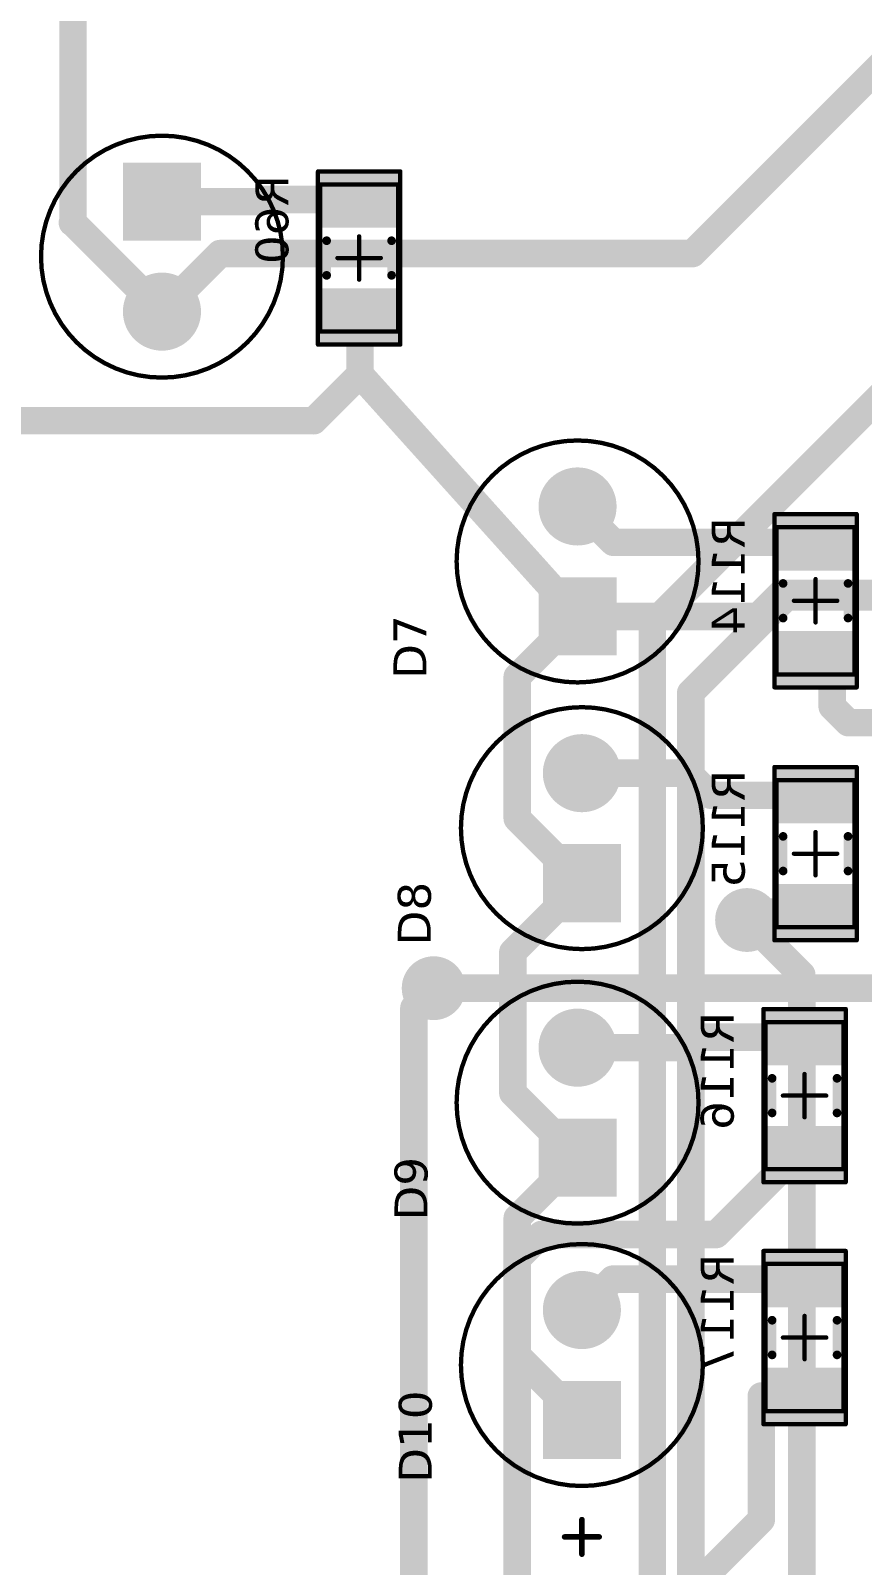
# Model space of a CAD drawing. Header units: millimetres. Extents: x 28 to 434, y 70 to 207.
# Drawn here: x 392.95 to 412.16, y 94.24 to 129.69 of the extents above; entities that cross this region are included whole.
import ezdxf

# ---------------------------------------------------------------- set-up
doc = ezdxf.new("R2010")
doc.units = ezdxf.units.MM
doc.header["$LTSCALE"] = 0.5
doc.layers.get('0').update_dxf_attribs({"color": 250})
for name, color, linetype in [('BottomLayer', 5, 'Continuous'), ('BottomOverlay', 54, 'Continuous'), ('BottomSolder', 6, 'Continuous'), ('Mechanical13', 56, 'Continuous'), ('Mechanical15', 56, 'Continuous'), ('MultiLayer', 9, 'Continuous'), ('TopLayer', 1, 'Continuous'), ('TopOverlay', 2, 'Continuous'), ('TopPaste', 8, 'Continuous'), ('TopSolder', 216, 'Continuous')]:
    doc.layers.add(name, color=color, linetype=linetype)
doc.styles.get("Standard").update_dxf_attribs({"font": 'verdana.ttf'})

# ---------------------------------------------------------------- blocks, each defined once
blk = doc.blocks.new('C1206_20')
at = {"layer": 'Mechanical13', "const_width": 0.1}
for points in [[(1.7, 0.9), (-1.7, 0.9)], [(-1.7, 0.9), (-1.7, -0.9)], [(1.7, 0.9), (1.7, -0.9)], [(1.7, -0.9), (-1.7, -0.9)]]:
    blk.add_lwpolyline(points, dxfattribs=at)
at = {"layer": 'Mechanical13', "const_width": 0.05}
for points in [[(-1.725, 0.9, 1), (-1.675, 0.9, 1)], [(-1.725, 0.9, 1), (-1.675, 0.9, 1)], [(1.675, 0.9, 1), (1.725, 0.9, 1)], [(1.675, 0.9, 1), (1.725, 0.9, 1)], [(-1.725, -0.9, 1), (-1.675, -0.9, 1)], [(-1.725, -0.9, 1), (-1.675, -0.9, 1)], [(1.675, -0.9, 1), (1.725, -0.9, 1)], [(1.675, -0.9, 1), (1.725, -0.9, 1)]]:
    blk.add_lwpolyline(points, format="xyb", close=True, dxfattribs=at)
at = {"layer": 'Mechanical15', "const_width": 0.1}
for points in [[(2, 0.95), (-2, 0.95)], [(-2, 0.95), (-2, -0.95)], [(2, 0.95), (2, -0.95)], [(0, 0.5), (0, -0.5)], [(0.5, 0), (-0.5, 0)], [(2, -0.95), (-2, -0.95)]]:
    blk.add_lwpolyline(points, dxfattribs=at)
at = {"layer": 'Mechanical15', "const_width": 0.05}
for points in [[(-2.025, 0.95, 1), (-1.975, 0.95, 1)], [(-2.025, 0.95, 1), (-1.975, 0.95, 1)], [(1.975, 0.95, 1), (2.025, 0.95, 1)], [(1.975, 0.95, 1), (2.025, 0.95, 1)], [(-0.025, 0.5, 1), (0.025, 0.5, 1)], [(-0.525, 0, 1), (-0.475, 0, 1)], [(0.475, 0, 1), (0.525, 0, 1)], [(-0.025, -0.5, 1), (0.025, -0.5, 1)], [(-2.025, -0.95, 1), (-1.975, -0.95, 1)], [(-2.025, -0.95, 1), (-1.975, -0.95, 1)], [(1.975, -0.95, 1), (2.025, -0.95, 1)], [(1.975, -0.95, 1), (2.025, -0.95, 1)]]:
    blk.add_lwpolyline(points, format="xyb", close=True, dxfattribs=at)
at = {"layer": 'TopLayer'}
for points in [[(-0.8, -0.85), (-0.8, 0.85), (-1.9, -0.85), (-1.9, 0.85)], [(1.9, -0.85), (1.9, 0.85), (0.8, -0.85), (0.8, 0.85)]]:
    blk.add_solid(points, dxfattribs=at)
at = {"layer": 'TopOverlay', "const_width": 0.2}
for points in [[(0.4, 0.75), (-0.4, 0.75)], [(0.4, -0.75), (-0.4, -0.75)]]:
    blk.add_lwpolyline(points, dxfattribs=at)
at = {"layer": 'TopOverlay', "const_width": 0.1}
for points in [[(-0.45, 0.75, 1), (-0.35, 0.75, 1)], [(0.35, 0.75, 1), (0.45, 0.75, 1)], [(-0.45, -0.75, 1), (-0.35, -0.75, 1)], [(0.35, -0.75, 1), (0.45, -0.75, 1)]]:
    blk.add_lwpolyline(points, format="xyb", close=True, dxfattribs=at)
at = {"layer": 'TopPaste'}
for points in [[(-0.8, -0.85), (-0.8, 0.85), (-1.9, -0.85), (-1.9, 0.85)], [(1.9, -0.85), (1.9, 0.85), (0.8, -0.85), (0.8, 0.85)]]:
    blk.add_solid(points, dxfattribs=at)
at = {"layer": 'TopSolder'}
for points in [[(-0.698, -0.952), (-0.698, 0.952), (-2.002, -0.952), (-2.002, 0.952)], [(2.002, -0.952), (2.002, 0.952), (0.698, -0.952), (0.698, 0.952)]]:
    blk.add_solid(points, dxfattribs=at)
blk = doc.blocks.new('C1206_21')
at = {"layer": 'Mechanical13', "const_width": 0.1}
for points in [[(1.7, 0.9), (-1.7, 0.9)], [(-1.7, 0.9), (-1.7, -0.9)], [(1.7, 0.9), (1.7, -0.9)], [(1.7, -0.9), (-1.7, -0.9)]]:
    blk.add_lwpolyline(points, dxfattribs=at)
at = {"layer": 'Mechanical13', "const_width": 0.05}
for points in [[(-1.725, 0.9, 1), (-1.675, 0.9, 1)], [(-1.725, 0.9, 1), (-1.675, 0.9, 1)], [(1.675, 0.9, 1), (1.725, 0.9, 1)], [(1.675, 0.9, 1), (1.725, 0.9, 1)], [(-1.725, -0.9, 1), (-1.675, -0.9, 1)], [(-1.725, -0.9, 1), (-1.675, -0.9, 1)], [(1.675, -0.9, 1), (1.725, -0.9, 1)], [(1.675, -0.9, 1), (1.725, -0.9, 1)]]:
    blk.add_lwpolyline(points, format="xyb", close=True, dxfattribs=at)
at = {"layer": 'Mechanical15', "const_width": 0.1}
for points in [[(2, 0.95), (-2, 0.95)], [(-2, 0.95), (-2, -0.95)], [(2, 0.95), (2, -0.95)], [(0, 0.5), (0, -0.5)], [(0.5, 0), (-0.5, 0)], [(2, -0.95), (-2, -0.95)]]:
    blk.add_lwpolyline(points, dxfattribs=at)
at = {"layer": 'Mechanical15', "const_width": 0.05}
for points in [[(-2.025, 0.95, 1), (-1.975, 0.95, 1)], [(-2.025, 0.95, 1), (-1.975, 0.95, 1)], [(1.975, 0.95, 1), (2.025, 0.95, 1)], [(1.975, 0.95, 1), (2.025, 0.95, 1)], [(-0.025, 0.5, 1), (0.025, 0.5, 1)], [(-0.525, 0, 1), (-0.475, 0, 1)], [(0.475, 0, 1), (0.525, 0, 1)], [(-0.025, -0.5, 1), (0.025, -0.5, 1)], [(-2.025, -0.95, 1), (-1.975, -0.95, 1)], [(-2.025, -0.95, 1), (-1.975, -0.95, 1)], [(1.975, -0.95, 1), (2.025, -0.95, 1)], [(1.975, -0.95, 1), (2.025, -0.95, 1)]]:
    blk.add_lwpolyline(points, format="xyb", close=True, dxfattribs=at)
at = {"layer": 'TopLayer'}
for points in [[(-0.8, -0.85), (-0.8, 0.85), (-1.9, -0.85), (-1.9, 0.85)], [(1.9, -0.85), (1.9, 0.85), (0.8, -0.85), (0.8, 0.85)]]:
    blk.add_solid(points, dxfattribs=at)
at = {"layer": 'TopOverlay', "const_width": 0.2}
for points in [[(0.4, 0.75), (-0.4, 0.75)], [(0.4, -0.75), (-0.4, -0.75)]]:
    blk.add_lwpolyline(points, dxfattribs=at)
at = {"layer": 'TopOverlay', "const_width": 0.1}
for points in [[(-0.45, 0.75, 1), (-0.35, 0.75, 1)], [(0.35, 0.75, 1), (0.45, 0.75, 1)], [(-0.45, -0.75, 1), (-0.35, -0.75, 1)], [(0.35, -0.75, 1), (0.45, -0.75, 1)]]:
    blk.add_lwpolyline(points, format="xyb", close=True, dxfattribs=at)
at = {"layer": 'TopPaste'}
for points in [[(-0.8, -0.85), (-0.8, 0.85), (-1.9, -0.85), (-1.9, 0.85)], [(1.9, -0.85), (1.9, 0.85), (0.8, -0.85), (0.8, 0.85)]]:
    blk.add_solid(points, dxfattribs=at)
at = {"layer": 'TopSolder'}
for points in [[(-0.698, -0.952), (-0.698, 0.952), (-2.002, -0.952), (-2.002, 0.952)], [(2.002, -0.952), (2.002, 0.952), (0.698, -0.952), (0.698, 0.952)]]:
    blk.add_solid(points, dxfattribs=at)
blk = doc.blocks.new('C1206_22')
at = {"layer": 'Mechanical13', "const_width": 0.1}
for points in [[(1.7, 0.9), (-1.7, 0.9)], [(-1.7, 0.9), (-1.7, -0.9)], [(1.7, 0.9), (1.7, -0.9)], [(1.7, -0.9), (-1.7, -0.9)]]:
    blk.add_lwpolyline(points, dxfattribs=at)
at = {"layer": 'Mechanical13', "const_width": 0.05}
for points in [[(-1.725, 0.9, 1), (-1.675, 0.9, 1)], [(-1.725, 0.9, 1), (-1.675, 0.9, 1)], [(1.675, 0.9, 1), (1.725, 0.9, 1)], [(1.675, 0.9, 1), (1.725, 0.9, 1)], [(-1.725, -0.9, 1), (-1.675, -0.9, 1)], [(-1.725, -0.9, 1), (-1.675, -0.9, 1)], [(1.675, -0.9, 1), (1.725, -0.9, 1)], [(1.675, -0.9, 1), (1.725, -0.9, 1)]]:
    blk.add_lwpolyline(points, format="xyb", close=True, dxfattribs=at)
at = {"layer": 'Mechanical15', "const_width": 0.1}
for points in [[(2, 0.95), (-2, 0.95)], [(-2, 0.95), (-2, -0.95)], [(2, 0.95), (2, -0.95)], [(0, 0.5), (0, -0.5)], [(0.5, 0), (-0.5, 0)], [(2, -0.95), (-2, -0.95)]]:
    blk.add_lwpolyline(points, dxfattribs=at)
at = {"layer": 'Mechanical15', "const_width": 0.05}
for points in [[(-2.025, 0.95, 1), (-1.975, 0.95, 1)], [(-2.025, 0.95, 1), (-1.975, 0.95, 1)], [(1.975, 0.95, 1), (2.025, 0.95, 1)], [(1.975, 0.95, 1), (2.025, 0.95, 1)], [(-0.025, 0.5, 1), (0.025, 0.5, 1)], [(-0.525, 0, 1), (-0.475, 0, 1)], [(0.475, 0, 1), (0.525, 0, 1)], [(-0.025, -0.5, 1), (0.025, -0.5, 1)], [(-2.025, -0.95, 1), (-1.975, -0.95, 1)], [(-2.025, -0.95, 1), (-1.975, -0.95, 1)], [(1.975, -0.95, 1), (2.025, -0.95, 1)], [(1.975, -0.95, 1), (2.025, -0.95, 1)]]:
    blk.add_lwpolyline(points, format="xyb", close=True, dxfattribs=at)
at = {"layer": 'TopLayer'}
for points in [[(-0.8, -0.85), (-0.8, 0.85), (-1.9, -0.85), (-1.9, 0.85)], [(1.9, -0.85), (1.9, 0.85), (0.8, -0.85), (0.8, 0.85)]]:
    blk.add_solid(points, dxfattribs=at)
at = {"layer": 'TopOverlay', "const_width": 0.2}
for points in [[(0.4, 0.75), (-0.4, 0.75)], [(0.4, -0.75), (-0.4, -0.75)]]:
    blk.add_lwpolyline(points, dxfattribs=at)
at = {"layer": 'TopOverlay', "const_width": 0.1}
for points in [[(-0.45, 0.75, 1), (-0.35, 0.75, 1)], [(0.35, 0.75, 1), (0.45, 0.75, 1)], [(-0.45, -0.75, 1), (-0.35, -0.75, 1)], [(0.35, -0.75, 1), (0.45, -0.75, 1)]]:
    blk.add_lwpolyline(points, format="xyb", close=True, dxfattribs=at)
at = {"layer": 'TopPaste'}
for points in [[(-0.8, -0.85), (-0.8, 0.85), (-1.9, -0.85), (-1.9, 0.85)], [(1.9, -0.85), (1.9, 0.85), (0.8, -0.85), (0.8, 0.85)]]:
    blk.add_solid(points, dxfattribs=at)
at = {"layer": 'TopSolder'}
for points in [[(-0.698, -0.952), (-0.698, 0.952), (-2.002, -0.952), (-2.002, 0.952)], [(2.002, -0.952), (2.002, 0.952), (0.698, -0.952), (0.698, 0.952)]]:
    blk.add_solid(points, dxfattribs=at)
blk = doc.blocks.new('C1206_23')
at = {"layer": 'Mechanical13', "const_width": 0.1}
for points in [[(-1.7, 0.9), (1.7, 0.9)], [(-1.7, -0.9), (-1.7, 0.9)], [(1.7, -0.9), (1.7, 0.9)], [(-1.7, -0.9), (1.7, -0.9)]]:
    blk.add_lwpolyline(points, dxfattribs=at)
at = {"layer": 'Mechanical13', "const_width": 0.05}
for points in [[(-1.725, 0.9, 1), (-1.675, 0.9, 1)], [(-1.725, 0.9, 1), (-1.675, 0.9, 1)], [(1.675, 0.9, 1), (1.725, 0.9, 1)], [(1.675, 0.9, 1), (1.725, 0.9, 1)], [(-1.725, -0.9, 1), (-1.675, -0.9, 1)], [(-1.725, -0.9, 1), (-1.675, -0.9, 1)], [(1.675, -0.9, 1), (1.725, -0.9, 1)], [(1.675, -0.9, 1), (1.725, -0.9, 1)]]:
    blk.add_lwpolyline(points, format="xyb", close=True, dxfattribs=at)
at = {"layer": 'Mechanical15', "const_width": 0.1}
for points in [[(-2, 0.95), (2, 0.95)], [(-2, -0.95), (-2, 0.95)], [(2, -0.95), (2, 0.95)], [(0, -0.5), (0, 0.5)], [(-0.5, 0), (0.5, 0)], [(-2, -0.95), (2, -0.95)]]:
    blk.add_lwpolyline(points, dxfattribs=at)
at = {"layer": 'Mechanical15', "const_width": 0.05}
for points in [[(-2.025, 0.95, 1), (-1.975, 0.95, 1)], [(-2.025, 0.95, 1), (-1.975, 0.95, 1)], [(1.975, 0.95, 1), (2.025, 0.95, 1)], [(1.975, 0.95, 1), (2.025, 0.95, 1)], [(-0.025, 0.5, 1), (0.025, 0.5, 1)], [(-0.525, 0, 1), (-0.475, 0, 1)], [(0.475, 0, 1), (0.525, 0, 1)], [(-0.025, -0.5, 1), (0.025, -0.5, 1)], [(-2.025, -0.95, 1), (-1.975, -0.95, 1)], [(-2.025, -0.95, 1), (-1.975, -0.95, 1)], [(1.975, -0.95, 1), (2.025, -0.95, 1)], [(1.975, -0.95, 1), (2.025, -0.95, 1)]]:
    blk.add_lwpolyline(points, format="xyb", close=True, dxfattribs=at)
at = {"layer": 'TopLayer'}
for points in [[(-0.8, -0.85), (-0.8, 0.85), (-1.9, -0.85), (-1.9, 0.85)], [(1.9, -0.85), (1.9, 0.85), (0.8, -0.85), (0.8, 0.85)]]:
    blk.add_solid(points, dxfattribs=at)
at = {"layer": 'TopOverlay', "const_width": 0.2}
for points in [[(-0.4, 0.75), (0.4, 0.75)], [(-0.4, -0.75), (0.4, -0.75)]]:
    blk.add_lwpolyline(points, dxfattribs=at)
at = {"layer": 'TopOverlay', "const_width": 0.1}
for points in [[(-0.45, 0.75, 1), (-0.35, 0.75, 1)], [(0.35, 0.75, 1), (0.45, 0.75, 1)], [(-0.45, -0.75, 1), (-0.35, -0.75, 1)], [(0.35, -0.75, 1), (0.45, -0.75, 1)]]:
    blk.add_lwpolyline(points, format="xyb", close=True, dxfattribs=at)
at = {"layer": 'TopPaste'}
for points in [[(-0.8, -0.85), (-0.8, 0.85), (-1.9, -0.85), (-1.9, 0.85)], [(1.9, -0.85), (1.9, 0.85), (0.8, -0.85), (0.8, 0.85)]]:
    blk.add_solid(points, dxfattribs=at)
at = {"layer": 'TopSolder'}
for points in [[(-0.698, -0.952), (-0.698, 0.952), (-2.002, -0.952), (-2.002, 0.952)], [(2.002, -0.952), (2.002, 0.952), (0.698, -0.952), (0.698, 0.952)]]:
    blk.add_solid(points, dxfattribs=at)
blk = doc.blocks.new('C1206_43')
at = {"layer": 'Mechanical13', "const_width": 0.1}
for points in [[(1.7, 0.9), (-1.7, 0.9)], [(-1.7, 0.9), (-1.7, -0.9)], [(1.7, 0.9), (1.7, -0.9)], [(1.7, -0.9), (-1.7, -0.9)]]:
    blk.add_lwpolyline(points, dxfattribs=at)
at = {"layer": 'Mechanical13', "const_width": 0.05}
for points in [[(-1.725, 0.9, 1), (-1.675, 0.9, 1)], [(-1.725, 0.9, 1), (-1.675, 0.9, 1)], [(1.675, 0.9, 1), (1.725, 0.9, 1)], [(1.675, 0.9, 1), (1.725, 0.9, 1)], [(-1.725, -0.9, 1), (-1.675, -0.9, 1)], [(-1.725, -0.9, 1), (-1.675, -0.9, 1)], [(1.675, -0.9, 1), (1.725, -0.9, 1)], [(1.675, -0.9, 1), (1.725, -0.9, 1)]]:
    blk.add_lwpolyline(points, format="xyb", close=True, dxfattribs=at)
at = {"layer": 'Mechanical15', "const_width": 0.1}
for points in [[(2, 0.95), (-2, 0.95)], [(-2, 0.95), (-2, -0.95)], [(2, 0.95), (2, -0.95)], [(0, 0.5), (0, -0.5)], [(0.5, 0), (-0.5, 0)], [(2, -0.95), (-2, -0.95)]]:
    blk.add_lwpolyline(points, dxfattribs=at)
at = {"layer": 'Mechanical15', "const_width": 0.05}
for points in [[(-2.025, 0.95, 1), (-1.975, 0.95, 1)], [(-2.025, 0.95, 1), (-1.975, 0.95, 1)], [(1.975, 0.95, 1), (2.025, 0.95, 1)], [(1.975, 0.95, 1), (2.025, 0.95, 1)], [(-0.025, 0.5, 1), (0.025, 0.5, 1)], [(-0.525, 0, 1), (-0.475, 0, 1)], [(0.475, 0, 1), (0.525, 0, 1)], [(-0.025, -0.5, 1), (0.025, -0.5, 1)], [(-2.025, -0.95, 1), (-1.975, -0.95, 1)], [(-2.025, -0.95, 1), (-1.975, -0.95, 1)], [(1.975, -0.95, 1), (2.025, -0.95, 1)], [(1.975, -0.95, 1), (2.025, -0.95, 1)]]:
    blk.add_lwpolyline(points, format="xyb", close=True, dxfattribs=at)
at = {"layer": 'TopLayer'}
for points in [[(-0.8, -0.85), (-0.8, 0.85), (-1.9, -0.85), (-1.9, 0.85)], [(1.9, -0.85), (1.9, 0.85), (0.8, -0.85), (0.8, 0.85)]]:
    blk.add_solid(points, dxfattribs=at)
at = {"layer": 'TopOverlay', "const_width": 0.2}
for points in [[(0.4, 0.75), (-0.4, 0.75)], [(0.4, -0.75), (-0.4, -0.75)]]:
    blk.add_lwpolyline(points, dxfattribs=at)
at = {"layer": 'TopOverlay', "const_width": 0.1}
for points in [[(-0.45, 0.75, 1), (-0.35, 0.75, 1)], [(0.35, 0.75, 1), (0.45, 0.75, 1)], [(-0.45, -0.75, 1), (-0.35, -0.75, 1)], [(0.35, -0.75, 1), (0.45, -0.75, 1)]]:
    blk.add_lwpolyline(points, format="xyb", close=True, dxfattribs=at)
at = {"layer": 'TopPaste'}
for points in [[(-0.8, -0.85), (-0.8, 0.85), (-1.9, -0.85), (-1.9, 0.85)], [(1.9, -0.85), (1.9, 0.85), (0.8, -0.85), (0.8, 0.85)]]:
    blk.add_solid(points, dxfattribs=at)
at = {"layer": 'TopSolder'}
for points in [[(-0.698, -0.952), (-0.698, 0.952), (-2.002, -0.952), (-2.002, 0.952)], [(2.002, -0.952), (2.002, 0.952), (0.698, -0.952), (0.698, 0.952)]]:
    blk.add_solid(points, dxfattribs=at)
blk = doc.blocks.new('LED_B_79')
at = {"layer": 'BottomLayer', "const_width": 0.8}
blk.add_lwpolyline([(2.14, 0, 1), (2.94, 0, 1)], format="xyb", close=True, dxfattribs=at)
at = {"layer": 'BottomLayer'}
blk.add_solid([(-0.8, -0.8), (0.8, -0.8), (-0.8, 0.8), (0.8, 0.8)], dxfattribs=at)
at = {"layer": 'BottomOverlay'}
for points, const_width in [([(4.064, 0, 1), (-1.524, 0, 1)], 0.1), ([(-1.549, 0, 1), (-1.499, 0, 1)], 0.05), ([(4.039, 0, 1), (4.089, 0, 1)], 0.05)]:
    blk.add_lwpolyline(points, format="xyb", close=True, dxfattribs=dict(at, const_width=const_width))
at = {"layer": 'BottomSolder', "const_width": 0.902}
blk.add_lwpolyline([(2.089, 0, 1), (2.991, 0, 1)], format="xyb", close=True, dxfattribs=at)
at = {"layer": 'BottomSolder'}
blk.add_solid([(-0.902, -0.902), (0.902, -0.902), (-0.902, 0.902), (0.902, 0.902)], dxfattribs=at)
at = {"layer": 'MultiLayer', "const_width": 0.8}
blk.add_lwpolyline([(2.14, 0, 1), (2.94, 0, 1)], format="xyb", close=True, dxfattribs=at)
at = {"layer": 'MultiLayer'}
blk.add_solid([(-0.8, -0.8), (0.8, -0.8), (-0.8, 0.8), (0.8, 0.8)], dxfattribs=at)
at = {"layer": 'TopLayer', "const_width": 0.8}
blk.add_lwpolyline([(2.14, 0, 1), (2.94, 0, 1)], format="xyb", close=True, dxfattribs=at)
at = {"layer": 'TopLayer'}
blk.add_solid([(-0.8, -0.8), (0.8, -0.8), (-0.8, 0.8), (0.8, 0.8)], dxfattribs=at)
at = {"layer": 'TopSolder', "const_width": 0.902}
blk.add_lwpolyline([(2.089, 0, 1), (2.991, 0, 1)], format="xyb", close=True, dxfattribs=at)
at = {"layer": 'TopSolder'}
blk.add_solid([(-0.902, -0.902), (0.902, -0.902), (-0.902, 0.902), (0.902, 0.902)], dxfattribs=at)
blk = doc.blocks.new('LED_B_80')
at = {"layer": 'BottomLayer', "const_width": 0.8}
blk.add_lwpolyline([(2.14, 0, 1), (2.94, 0, 1)], format="xyb", close=True, dxfattribs=at)
at = {"layer": 'BottomLayer'}
blk.add_solid([(-0.8, -0.8), (0.8, -0.8), (-0.8, 0.8), (0.8, 0.8)], dxfattribs=at)
at = {"layer": 'BottomOverlay'}
for points, const_width in [([(4.064, 0, 1), (-1.524, 0, 1)], 0.1), ([(-1.549, 0, 1), (-1.499, 0, 1)], 0.05), ([(4.039, 0, 1), (4.089, 0, 1)], 0.05)]:
    blk.add_lwpolyline(points, format="xyb", close=True, dxfattribs=dict(at, const_width=const_width))
at = {"layer": 'BottomSolder', "const_width": 0.902}
blk.add_lwpolyline([(2.089, 0, 1), (2.991, 0, 1)], format="xyb", close=True, dxfattribs=at)
at = {"layer": 'BottomSolder'}
blk.add_solid([(-0.902, -0.902), (0.902, -0.902), (-0.902, 0.902), (0.902, 0.902)], dxfattribs=at)
at = {"layer": 'MultiLayer', "const_width": 0.8}
blk.add_lwpolyline([(2.14, 0, 1), (2.94, 0, 1)], format="xyb", close=True, dxfattribs=at)
at = {"layer": 'MultiLayer'}
blk.add_solid([(-0.8, -0.8), (0.8, -0.8), (-0.8, 0.8), (0.8, 0.8)], dxfattribs=at)
at = {"layer": 'TopLayer', "const_width": 0.8}
blk.add_lwpolyline([(2.14, 0, 1), (2.94, 0, 1)], format="xyb", close=True, dxfattribs=at)
at = {"layer": 'TopLayer'}
blk.add_solid([(-0.8, -0.8), (0.8, -0.8), (-0.8, 0.8), (0.8, 0.8)], dxfattribs=at)
at = {"layer": 'TopSolder', "const_width": 0.902}
blk.add_lwpolyline([(2.089, 0, 1), (2.991, 0, 1)], format="xyb", close=True, dxfattribs=at)
at = {"layer": 'TopSolder'}
blk.add_solid([(-0.902, -0.902), (0.902, -0.902), (-0.902, 0.902), (0.902, 0.902)], dxfattribs=at)
blk = doc.blocks.new('LED_B_81')
at = {"layer": 'BottomLayer', "const_width": 0.8}
blk.add_lwpolyline([(2.14, 0, 1), (2.94, 0, 1)], format="xyb", close=True, dxfattribs=at)
at = {"layer": 'BottomLayer'}
blk.add_solid([(-0.8, -0.8), (0.8, -0.8), (-0.8, 0.8), (0.8, 0.8)], dxfattribs=at)
at = {"layer": 'BottomOverlay'}
for points, const_width in [([(4.064, 0, 1), (-1.524, 0, 1)], 0.1), ([(-1.549, 0, 1), (-1.499, 0, 1)], 0.05), ([(4.039, 0, 1), (4.089, 0, 1)], 0.05)]:
    blk.add_lwpolyline(points, format="xyb", close=True, dxfattribs=dict(at, const_width=const_width))
at = {"layer": 'BottomSolder', "const_width": 0.902}
blk.add_lwpolyline([(2.089, 0, 1), (2.991, 0, 1)], format="xyb", close=True, dxfattribs=at)
at = {"layer": 'BottomSolder'}
blk.add_solid([(-0.902, -0.902), (0.902, -0.902), (-0.902, 0.902), (0.902, 0.902)], dxfattribs=at)
at = {"layer": 'MultiLayer', "const_width": 0.8}
blk.add_lwpolyline([(2.14, 0, 1), (2.94, 0, 1)], format="xyb", close=True, dxfattribs=at)
at = {"layer": 'MultiLayer'}
blk.add_solid([(-0.8, -0.8), (0.8, -0.8), (-0.8, 0.8), (0.8, 0.8)], dxfattribs=at)
at = {"layer": 'TopLayer', "const_width": 0.8}
blk.add_lwpolyline([(2.14, 0, 1), (2.94, 0, 1)], format="xyb", close=True, dxfattribs=at)
at = {"layer": 'TopLayer'}
blk.add_solid([(-0.8, -0.8), (0.8, -0.8), (-0.8, 0.8), (0.8, 0.8)], dxfattribs=at)
at = {"layer": 'TopSolder', "const_width": 0.902}
blk.add_lwpolyline([(2.089, 0, 1), (2.991, 0, 1)], format="xyb", close=True, dxfattribs=at)
at = {"layer": 'TopSolder'}
blk.add_solid([(-0.902, -0.902), (0.902, -0.902), (-0.902, 0.902), (0.902, 0.902)], dxfattribs=at)
blk = doc.blocks.new('LED_B_82')
at = {"layer": 'BottomLayer', "const_width": 0.8}
blk.add_lwpolyline([(2.14, 0, 1), (2.94, 0, 1)], format="xyb", close=True, dxfattribs=at)
at = {"layer": 'BottomLayer'}
blk.add_solid([(-0.8, -0.8), (0.8, -0.8), (-0.8, 0.8), (0.8, 0.8)], dxfattribs=at)
at = {"layer": 'BottomOverlay'}
for points, const_width in [([(4.064, 0, 1), (-1.524, 0, 1)], 0.1), ([(-1.549, 0, 1), (-1.499, 0, 1)], 0.05), ([(4.039, 0, 1), (4.089, 0, 1)], 0.05)]:
    blk.add_lwpolyline(points, format="xyb", close=True, dxfattribs=dict(at, const_width=const_width))
at = {"layer": 'BottomSolder', "const_width": 0.902}
blk.add_lwpolyline([(2.089, 0, 1), (2.991, 0, 1)], format="xyb", close=True, dxfattribs=at)
at = {"layer": 'BottomSolder'}
blk.add_solid([(-0.902, -0.902), (0.902, -0.902), (-0.902, 0.902), (0.902, 0.902)], dxfattribs=at)
at = {"layer": 'MultiLayer', "const_width": 0.8}
blk.add_lwpolyline([(2.14, 0, 1), (2.94, 0, 1)], format="xyb", close=True, dxfattribs=at)
at = {"layer": 'MultiLayer'}
blk.add_solid([(-0.8, -0.8), (0.8, -0.8), (-0.8, 0.8), (0.8, 0.8)], dxfattribs=at)
at = {"layer": 'TopLayer', "const_width": 0.8}
blk.add_lwpolyline([(2.14, 0, 1), (2.94, 0, 1)], format="xyb", close=True, dxfattribs=at)
at = {"layer": 'TopLayer'}
blk.add_solid([(-0.8, -0.8), (0.8, -0.8), (-0.8, 0.8), (0.8, 0.8)], dxfattribs=at)
at = {"layer": 'TopSolder', "const_width": 0.902}
blk.add_lwpolyline([(2.089, 0, 1), (2.991, 0, 1)], format="xyb", close=True, dxfattribs=at)
at = {"layer": 'TopSolder'}
blk.add_solid([(-0.902, -0.902), (0.902, -0.902), (-0.902, 0.902), (0.902, 0.902)], dxfattribs=at)
blk = doc.blocks.new('LED_B_83')
at = {"layer": 'BottomLayer', "const_width": 0.8}
blk.add_lwpolyline([(2.14, 0, 1), (2.94, 0, 1)], format="xyb", close=True, dxfattribs=at)
at = {"layer": 'BottomLayer'}
blk.add_solid([(-0.8, -0.8), (0.8, -0.8), (-0.8, 0.8), (0.8, 0.8)], dxfattribs=at)
at = {"layer": 'BottomOverlay'}
for points, const_width in [([(4.064, 0, 1), (-1.524, 0, 1)], 0.1), ([(-1.549, 0, 1), (-1.499, 0, 1)], 0.05), ([(4.039, 0, 1), (4.089, 0, 1)], 0.05)]:
    blk.add_lwpolyline(points, format="xyb", close=True, dxfattribs=dict(at, const_width=const_width))
at = {"layer": 'BottomSolder', "const_width": 0.902}
blk.add_lwpolyline([(2.089, 0, 1), (2.991, 0, 1)], format="xyb", close=True, dxfattribs=at)
at = {"layer": 'BottomSolder'}
blk.add_solid([(-0.902, -0.902), (0.902, -0.902), (-0.902, 0.902), (0.902, 0.902)], dxfattribs=at)
at = {"layer": 'MultiLayer', "const_width": 0.8}
blk.add_lwpolyline([(2.14, 0, 1), (2.94, 0, 1)], format="xyb", close=True, dxfattribs=at)
at = {"layer": 'MultiLayer'}
blk.add_solid([(-0.8, -0.8), (0.8, -0.8), (-0.8, 0.8), (0.8, 0.8)], dxfattribs=at)
at = {"layer": 'TopLayer', "const_width": 0.8}
blk.add_lwpolyline([(2.14, 0, 1), (2.94, 0, 1)], format="xyb", close=True, dxfattribs=at)
at = {"layer": 'TopLayer'}
blk.add_solid([(-0.8, -0.8), (0.8, -0.8), (-0.8, 0.8), (0.8, 0.8)], dxfattribs=at)
at = {"layer": 'TopSolder', "const_width": 0.902}
blk.add_lwpolyline([(2.089, 0, 1), (2.991, 0, 1)], format="xyb", close=True, dxfattribs=at)
at = {"layer": 'TopSolder'}
blk.add_solid([(-0.902, -0.902), (0.902, -0.902), (-0.902, 0.902), (0.902, 0.902)], dxfattribs=at)
blk = doc.blocks.new('summing_circuit_1')
at = {"layer": 'BottomLayer', "const_width": 0.635}
for points in [[(98.552, 77.876), (108.252, 77.876)], [(108.252, 77.876), (108.252, 77.89)], [(108.252, 77.876), (110.307, 75.821)], [(125.933, 69.545), (126.39, 70.002)], [(126.39, 70.002), (148.633, 70.002)], [(117.347, 66.221), (118.74, 67.615)], [(118.74, 67.615), (122.013, 67.615)], [(122.013, 67.615), (123.507, 66.121)], [(123.507, 66.121), (125.102, 67.716)], [(125.102, 67.716), (128.352, 67.716)], [(128.352, 67.716), (129.847, 66.221)], [(129.847, 66.221), (131.24, 67.615)], [(131.24, 67.615), (134.413, 67.615)], [(134.413, 67.615), (135.907, 66.121)], [(111.507, 58.48), (117.522, 64.495)], [(117.522, 64.495), (149.06, 64.495)], [(116.9, 61.397), (119.11, 63.606)], [(119.11, 63.606), (144.869, 63.606)], [(124.358, 62.306), (125.623, 61.042)], [(116.9, 56.499), (116.9, 61.397)], [(125.623, 61.042), (142.353, 61.042)]]:
    blk.add_lwpolyline(points, dxfattribs=at)
at = {"layer": 'BottomLayer'}
for points, const_width in [([(108.093, 77.89, 1), (108.411, 77.89, 1)], 0.318), ([(108.093, 77.876, 1), (108.411, 77.876, 1)], 0.318), ([(108.093, 77.876, 1), (108.411, 77.876, 1)], 0.318), ([(108.093, 77.876, 1), (108.411, 77.876, 1)], 0.318), ([(110.148, 75.821, 1), (110.466, 75.821, 1)], 0.318), ([(126.232, 70.002, 1), (126.549, 70.002, 1)], 0.318), ([(126.232, 70.002, 1), (126.549, 70.002, 1)], 0.318), ([(125.616, 69.545, 1), (126.251, 69.545, 1)], 0.635), ([(125.774, 69.545, 1), (126.092, 69.545, 1)], 0.318), ([(118.582, 67.615, 1), (118.899, 67.615, 1)], 0.318), ([(118.582, 67.615, 1), (118.899, 67.615, 1)], 0.318), ([(121.855, 67.615, 1), (122.172, 67.615, 1)], 0.318), ([(121.855, 67.615, 1), (122.172, 67.615, 1)], 0.318), ([(124.943, 67.716, 1), (125.261, 67.716, 1)], 0.318), ([(124.943, 67.716, 1), (125.261, 67.716, 1)], 0.318), ([(128.193, 67.716, 1), (128.511, 67.716, 1)], 0.318), ([(128.193, 67.716, 1), (128.511, 67.716, 1)], 0.318), ([(131.082, 67.615, 1), (131.399, 67.615, 1)], 0.318), ([(131.082, 67.615, 1), (131.399, 67.615, 1)], 0.318), ([(134.255, 67.615, 1), (134.572, 67.615, 1)], 0.318), ([(134.255, 67.615, 1), (134.572, 67.615, 1)], 0.318), ([(117.188, 66.221, 1), (117.506, 66.221, 1)], 0.318), ([(123.348, 66.121, 1), (123.666, 66.121, 1)], 0.318), ([(123.348, 66.121, 1), (123.666, 66.121, 1)], 0.318), ([(129.688, 66.221, 1), (130.006, 66.221, 1)], 0.318), ([(129.688, 66.221, 1), (130.006, 66.221, 1)], 0.318), ([(135.748, 66.121, 1), (136.066, 66.121, 1)], 0.318), ([(117.364, 64.495, 1), (117.681, 64.495, 1)], 0.318), ([(117.364, 64.495, 1), (117.681, 64.495, 1)], 0.318), ([(118.951, 63.606, 1), (119.269, 63.606, 1)], 0.318), ([(118.951, 63.606, 1), (119.269, 63.606, 1)], 0.318), ([(124.041, 62.306, 1), (124.676, 62.306, 1)], 0.635), ([(124.2, 62.306, 1), (124.517, 62.306, 1)], 0.318), ([(116.741, 61.397, 1), (117.059, 61.397, 1)], 0.318), ([(116.741, 61.397, 1), (117.059, 61.397, 1)], 0.318), ([(125.464, 61.042, 1), (125.781, 61.042, 1)], 0.318), ([(125.464, 61.042, 1), (125.781, 61.042, 1)], 0.318)]:
    blk.add_lwpolyline(points, format="xyb", close=True, dxfattribs=dict(at, const_width=const_width))
at = {"layer": 'BottomSolder', "const_width": 0.737}
for points in [[(125.565, 69.545, 1), (126.302, 69.545, 1)], [(123.99, 62.306, 1), (124.727, 62.306, 1)]]:
    blk.add_lwpolyline(points, format="xyb", close=True, dxfattribs=at)
at = {"layer": 'MultiLayer', "const_width": 0.635}
for points in [[(125.616, 69.545, 1), (126.251, 69.545, 1)], [(124.041, 62.306, 1), (124.676, 62.306, 1)]]:
    blk.add_lwpolyline(points, format="xyb", close=True, dxfattribs=at)
at = {"layer": 'TopLayer', "const_width": 0.635}
for points in [[(112.827, 72.314), (112.827, 83.312)], [(107.767, 73.555), (107.767, 75.821)], [(108.966, 74.48), (110.307, 75.821)], [(108.966, 63.566), (108.966, 74.48)], [(107.719, 73.508), (107.767, 73.555)], [(107.719, 71.267), (107.719, 73.508)], [(111.76, 71.247), (112.827, 72.314)], [(110.419, 71.247), (110.419, 71.267)], [(110.419, 71.247), (111.76, 71.247)], [(111.76, 71.247), (117.347, 66.221)], [(125.933, 56.595), (125.933, 69.545)], [(138.207, 61.976), (144.893, 68.662)], [(131.623, 67.056), (132.182, 67.615)], [(132.182, 67.615), (142.353, 67.615)], [(131.623, 63.021), (131.623, 67.056)], [(114.807, 66.221), (115.635, 65.393)], [(117.347, 62.052), (117.347, 66.221)], [(120.967, 63.655), (120.967, 66.121)], [(127.307, 63.716), (127.307, 66.221)], [(132.653, 65.407), (133.367, 66.121)], [(115.635, 60.723), (115.635, 65.393)], [(132.653, 60.977), (132.653, 65.407)], [(99.5, 54.1), (108.966, 63.566)], [(120.967, 63.655), (121.477, 63.144)], [(127.065, 63.475), (127.307, 63.716)], [(121.477, 60.723), (121.477, 63.144)], [(127.065, 60.977), (127.065, 63.475)], [(129.765, 61.163), (131.623, 63.021)], [(124.177, 62.125), (124.358, 62.306)], [(124.177, 60.723), (124.177, 62.125)], [(116.815, 61.52), (117.347, 62.052)], [(135.353, 61.976), (138.207, 61.976)], [(135.353, 60.977), (135.353, 61.976)], [(116.815, 46.685), (116.815, 61.52)], [(129.765, 60.977), (129.765, 61.163)], [(118.335, 60.571), (118.335, 60.723)], [(118.335, 60.571), (118.568, 60.339)], [(118.568, 60.339), (119.428, 60.339)], [(119.428, 60.339), (119.8, 59.967)], [(119.8, 58.9), (119.8, 59.967)]]:
    blk.add_lwpolyline(points, dxfattribs=at)
at = {"layer": 'TopLayer'}
for points, const_width in [([(107.608, 75.821, 1), (107.926, 75.821, 1)], 0.318), ([(110.148, 75.821, 1), (110.466, 75.821, 1)], 0.318), ([(108.807, 74.48, 1), (109.125, 74.48, 1)], 0.318), ([(108.807, 74.48, 1), (109.125, 74.48, 1)], 0.318), ([(107.56, 73.508, 1), (107.878, 73.508, 1)], 0.318), ([(107.56, 73.508, 1), (107.878, 73.508, 1)], 0.318), ([(107.608, 73.555, 1), (107.926, 73.555, 1)], 0.318), ([(107.608, 73.555, 1), (107.926, 73.555, 1)], 0.318), ([(112.668, 72.314, 1), (112.986, 72.314, 1)], 0.318), ([(112.668, 72.314, 1), (112.986, 72.314, 1)], 0.318), ([(107.56, 71.267, 1), (107.878, 71.267, 1)], 0.318), ([(110.26, 71.267, 1), (110.578, 71.267, 1)], 0.318), ([(110.26, 71.247, 1), (110.578, 71.247, 1)], 0.318), ([(110.26, 71.247, 1), (110.578, 71.247, 1)], 0.318), ([(111.601, 71.247, 1), (111.919, 71.247, 1)], 0.318), ([(111.601, 71.247, 1), (111.919, 71.247, 1)], 0.318), ([(111.601, 71.247, 1), (111.919, 71.247, 1)], 0.318), ([(125.616, 69.545, 1), (126.251, 69.545, 1)], 0.635), ([(125.774, 69.545, 1), (126.092, 69.545, 1)], 0.318), ([(132.023, 67.615, 1), (132.34, 67.615, 1)], 0.318), ([(132.023, 67.615, 1), (132.34, 67.615, 1)], 0.318), ([(131.464, 67.056, 1), (131.782, 67.056, 1)], 0.318), ([(131.464, 67.056, 1), (131.782, 67.056, 1)], 0.318), ([(114.648, 66.221, 1), (114.966, 66.221, 1)], 0.318), ([(117.188, 66.221, 1), (117.506, 66.221, 1)], 0.318), ([(117.188, 66.221, 1), (117.506, 66.221, 1)], 0.318), ([(120.808, 66.121, 1), (121.126, 66.121, 1)], 0.318), ([(127.148, 66.221, 1), (127.466, 66.221, 1)], 0.318), ([(133.208, 66.121, 1), (133.526, 66.121, 1)], 0.318), ([(115.476, 65.393, 1), (115.794, 65.393, 1)], 0.318), ([(115.476, 65.393, 1), (115.794, 65.393, 1)], 0.318), ([(132.494, 65.407, 1), (132.812, 65.407, 1)], 0.318), ([(132.494, 65.407, 1), (132.812, 65.407, 1)], 0.318), ([(108.807, 63.566, 1), (109.125, 63.566, 1)], 0.318), ([(108.807, 63.566, 1), (109.125, 63.566, 1)], 0.318), ([(120.808, 63.655, 1), (121.126, 63.655, 1)], 0.318), ([(120.808, 63.655, 1), (121.126, 63.655, 1)], 0.318), ([(127.148, 63.716, 1), (127.466, 63.716, 1)], 0.318), ([(127.148, 63.716, 1), (127.466, 63.716, 1)], 0.318), ([(121.318, 63.144, 1), (121.636, 63.144, 1)], 0.318), ([(121.318, 63.144, 1), (121.636, 63.144, 1)], 0.318), ([(126.906, 63.475, 1), (127.224, 63.475, 1)], 0.318), ([(126.906, 63.475, 1), (127.224, 63.475, 1)], 0.318), ([(131.464, 63.021, 1), (131.782, 63.021, 1)], 0.318), ([(131.464, 63.021, 1), (131.782, 63.021, 1)], 0.318), ([(124.041, 62.306, 1), (124.676, 62.306, 1)], 0.635), ([(124.018, 62.125, 1), (124.336, 62.125, 1)], 0.318), ([(124.018, 62.125, 1), (124.336, 62.125, 1)], 0.318), ([(124.2, 62.306, 1), (124.517, 62.306, 1)], 0.318), ([(117.188, 62.052, 1), (117.506, 62.052, 1)], 0.318), ([(117.188, 62.052, 1), (117.506, 62.052, 1)], 0.318), ([(135.194, 61.976, 1), (135.512, 61.976, 1)], 0.318), ([(135.194, 61.976, 1), (135.512, 61.976, 1)], 0.318), ([(138.049, 61.976, 1), (138.366, 61.976, 1)], 0.318), ([(138.049, 61.976, 1), (138.366, 61.976, 1)], 0.318), ([(116.656, 61.52, 1), (116.973, 61.52, 1)], 0.318), ([(116.656, 61.52, 1), (116.973, 61.52, 1)], 0.318), ([(129.606, 61.163, 1), (129.924, 61.163, 1)], 0.318), ([(129.606, 61.163, 1), (129.924, 61.163, 1)], 0.318), ([(115.476, 60.723, 1), (115.794, 60.723, 1)], 0.318), ([(118.176, 60.723, 1), (118.494, 60.723, 1)], 0.318), ([(121.318, 60.723, 1), (121.636, 60.723, 1)], 0.318), ([(124.018, 60.723, 1), (124.336, 60.723, 1)], 0.318), ([(126.906, 60.977, 1), (127.224, 60.977, 1)], 0.318), ([(129.606, 60.977, 1), (129.924, 60.977, 1)], 0.318), ([(132.494, 60.977, 1), (132.812, 60.977, 1)], 0.318), ([(135.194, 60.977, 1), (135.512, 60.977, 1)], 0.318), ([(118.176, 60.571, 1), (118.494, 60.571, 1)], 0.318), ([(118.176, 60.571, 1), (118.494, 60.571, 1)], 0.318), ([(118.409, 60.339, 1), (118.726, 60.339, 1)], 0.318), ([(118.409, 60.339, 1), (118.726, 60.339, 1)], 0.318), ([(119.269, 60.339, 1), (119.587, 60.339, 1)], 0.318), ([(119.269, 60.339, 1), (119.587, 60.339, 1)], 0.318), ([(119.641, 59.967, 1), (119.959, 59.967, 1)], 0.318), ([(119.641, 59.967, 1), (119.959, 59.967, 1)], 0.318)]:
    blk.add_lwpolyline(points, format="xyb", close=True, dxfattribs=dict(at, const_width=const_width))
at = {"layer": 'TopOverlay', "const_width": 0.127}
for points in [[(138.607, 65.721), (138.607, 66.521)], [(138.207, 66.121), (139.007, 66.121)]]:
    blk.add_lwpolyline(points, dxfattribs=at)
at = {"layer": 'TopOverlay', "const_width": 0.0635}
for points in [[(138.575, 66.521, 1), (138.639, 66.521, 1)], [(138.175, 66.121, 1), (138.239, 66.121, 1)], [(138.975, 66.121, 1), (139.039, 66.121, 1)], [(138.575, 65.721, 1), (138.639, 65.721, 1)]]:
    blk.add_lwpolyline(points, format="xyb", close=True, dxfattribs=at)
at = {"layer": 'TopSolder', "const_width": 0.737}
for points in [[(125.565, 69.545, 1), (126.302, 69.545, 1)], [(123.99, 62.306, 1), (124.727, 62.306, 1)]]:
    blk.add_lwpolyline(points, format="xyb", close=True, dxfattribs=at)
for name, p in [('LED_B_79', (107.767, 75.821)), ('C1206_23', (116.985, 60.723))]:
    blk.add_blockref(name, p)
at = {"rotation": 180}
for name, p in [('C1206_43', (109.069, 71.267)), ('LED_B_83', (117.347, 66.221)), ('LED_B_82', (123.507, 66.121)), ('LED_B_81', (129.847, 66.221)), ('LED_B_80', (135.907, 66.121)), ('C1206_22', (122.827, 60.723)), ('C1206_21', (128.415, 60.977)), ('C1206_20', (134.003, 60.977))]:
    blk.add_blockref(name, p, dxfattribs=at)
at = {"layer": 'BottomOverlay', "text_generation_flag": 2}
for s, p in [('D7', (118.79, 69.712)), ('D8', (124.946, 69.611)), ('D9', (131.301, 69.688)), ('D10', (137.359, 69.589))]:
    blk.add_text(s, height=0.762, dxfattribs=at).set_placement(p)
at = {"layer": 'TopOverlay'}
for s, p in [('R60', (107.153, 72.902)), ('R114', (115.053, 62.361)), ('R115', (120.895, 62.361)), ('R116', (126.483, 62.615)), ('R117', (132.071, 62.615))]:
    blk.add_text(s, height=0.762, dxfattribs=at).set_placement(p)

msp = doc.modelspace()

# ---------------------------------------------------------------- block references
at = {"linetype": 'Continuous', "extrusion": (2.09798e-15, 0, -1), "rotation": 270}
msp.add_blockref('summing_circuit_1', (-471.8, 233.504, 23.731), dxfattribs=at)

doc.saveas('drawing.dxf')
